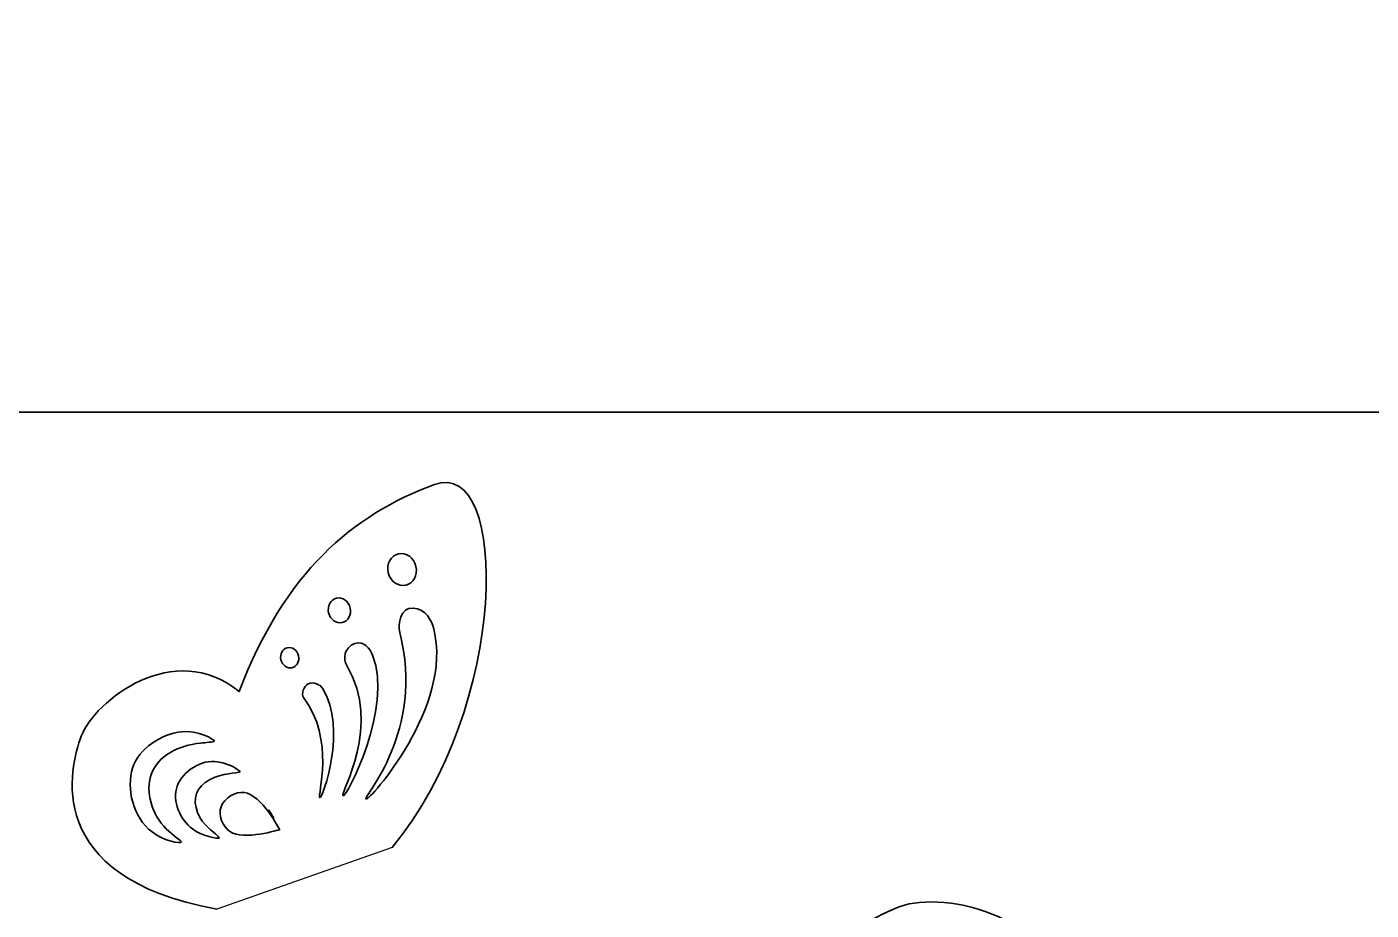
# Model space of a CAD drawing. Header units: millimetres. Extents: x -105 to 761, y -148 to 199.
# Drawn here: x 369.04 to 418.44, y 35.49 to 67.97 of the extents above; entities that cross this region are included whole.
import ezdxf

# ---------------------------------------------------------------- set-up
doc = ezdxf.new("R2010")
doc.units = ezdxf.units.MM
doc.header["$MEASUREMENT"] = 0
doc.layers.add('Capa 1', color=7, linetype='Continuous')

msp = doc.modelspace()

# ---------------------------------------------------------------- linework, layer by layer
at = {"layer": 'Capa 1', "color": 136, "lineweight": 50}
msp.add_open_spline([(319.9888, 198.5226), (319.9888, 198.5226), (470.6529, 198.5226), (470.6529, 198.5226), (470.6529, 198.5226), (470.6529, 198.5226), (470.6529, -2.5342), (470.6529, -2.5342), (470.6529, -2.5342), (470.6529, -2.5342), (319.9888, -2.5342), (319.9888, -2.5342), (319.9888, -2.5342), (319.9888, -2.5342), (319.9888, 198.5226), (319.9888, 198.5226)], degree=3, knots=[0, 0, 0, 0, 0.2, 0.2, 0.2, 0.2, 0.4, 0.4, 0.4, 0.4, 0.6, 0.6, 0.6, 0.6, 1, 1, 1, 1], dxfattribs=at)
at = {"layer": 'Capa 1', "color": 7, "lineweight": 35}
for points, knots in [([(341.0883, 183.2727), (340.3473, 181.3624), (339.8817, 179.3547), (338.1566, 180.3512), (338.1566, 180.3512), (339.2964, 178.3765), (336.6043, 178.023), (334.53, 177.088), (334.53, 177.088), (334.53, 177.088), (334.5303, 59.9769), (334.5303, 59.9769), (334.5303, 59.9769), (336.6044, 59.042), (339.296, 58.6881), (338.1566, 56.7136), (338.1566, 56.7136), (339.8782, 57.7078), (340.3403, 55.7096), (341.0776, 53.8032), (341.0776, 53.8032), (341.0776, 53.8032), (424.9611, 53.8033), (424.9611, 53.8033), (424.9611, 53.8033), (425.7163, 55.7305), (426.1746, 57.7864), (427.9173, 56.7796), (427.9173, 56.7796), (426.7779, 58.7542), (429.4696, 59.1083), (431.5439, 60.0428), (431.5439, 60.0428), (431.5439, 60.0428), (431.544, 177.088), (431.544, 177.088), (431.544, 177.088), (429.4696, 178.023), (426.7778, 178.3765), (427.9173, 180.3512), (427.9173, 180.3512), (426.1926, 179.3546), (425.7266, 181.3624), (424.9858, 183.2726), (424.9858, 183.2726), (424.9858, 183.2726), (341.0883, 183.2727), (341.0883, 183.2727)], [0, 0, 0, 0, 0.0769231, 0.0769231, 0.0769231, 0.0769231, 0.1538462, 0.1538462, 0.1538462, 0.1538462, 0.2307692, 0.2307692, 0.2307692, 0.2307692, 0.3076923, 0.3076923, 0.3076923, 0.3076923, 0.3846154, 0.3846154, 0.3846154, 0.3846154, 0.4615385, 0.4615385, 0.4615385, 0.4615385, 0.5384615, 0.5384615, 0.5384615, 0.5384615, 0.6153846, 0.6153846, 0.6153846, 0.6153846, 0.6923077, 0.6923077, 0.6923077, 0.6923077, 0.7692308, 0.7692308, 0.7692308, 0.7692308, 0.8461538, 0.8461538, 0.8461538, 0.8461538, 1, 1, 1, 1]), ([(382.4621, 37.7974), (386.7591, 42.9451), (386.7905, 52.1706), (384.0212, 51.1412), (384.0212, 51.1412), (380.998, 50.0169), (378.5214, 47.9235), (376.8422, 43.5307), (376.8422, 43.5307), (374.4575, 45.4893), (371.5293, 43.192), (371.0425, 41.8889), (371.0425, 41.8889), (370.6158, 40.7586), (369.5714, 36.7055), (376.0237, 35.5318)], [0, 0, 0, 0, 0.2, 0.2, 0.2, 0.2, 0.4, 0.4, 0.4, 0.4, 0.6, 0.6, 0.6, 0.6, 1, 1, 1, 1]), ([(382.9665, 47.4416), (382.6843, 47.3784), (382.3984, 47.5862), (382.3243, 47.9051), (382.3243, 47.9051), (382.2541, 48.2241), (382.4196, 48.5338), (382.7018, 48.5969), (382.7018, 48.5969), (382.9844, 48.6598), (383.2698, 48.4523), (383.3403, 48.1334), (383.3403, 48.1334), (383.4146, 47.8141), (383.2451, 47.5044), (382.9665, 47.4416)], [0, 0, 0, 0, 0.2, 0.2, 0.2, 0.2, 0.4, 0.4, 0.4, 0.4, 0.6, 0.6, 0.6, 0.6, 1, 1, 1, 1]), ([(380.6313, 46.0633), (380.4126, 46.0147), (380.19, 46.1758), (380.1336, 46.4242), (380.1336, 46.4242), (380.0773, 46.6722), (380.2076, 46.9131), (380.4264, 46.9618), (380.4264, 46.9618), (380.6416, 47.0112), (380.8673, 46.8496), (380.9238, 46.6016), (380.9238, 46.6016), (380.9806, 46.3533), (380.8497, 46.1123), (380.631, 46.0633), (380.631, 46.0633), (380.631, 46.0633), (380.6313, 46.0633), (380.6313, 46.0633)], [0, 0, 0, 0, 0.1666667, 0.1666667, 0.1666667, 0.1666667, 0.3333333, 0.3333333, 0.3333333, 0.3333333, 0.5, 0.5, 0.5, 0.5, 0.6666667, 0.6666667, 0.6666667, 0.6666667, 1, 1, 1, 1]), ([(381.506, 39.5786), (381.3933, 39.6632), (383.6826, 42.0487), (382.7442, 45.7031), (382.7442, 45.7031), (382.6633, 46.0199), (382.7759, 46.6341), (383.2416, 46.6016), (383.2416, 46.6016), (383.7039, 46.5695), (383.9153, 46.1476), (383.9965, 45.8304), (383.9965, 45.8304), (384.7163, 42.9945), (381.6188, 39.4935), (381.5059, 39.5785), (381.5059, 39.5785), (381.5059, 39.5785), (381.506, 39.5786), (381.506, 39.5786)], [0, 0, 0, 0, 0.1666667, 0.1666667, 0.1666667, 0.1666667, 0.3333333, 0.3333333, 0.3333333, 0.3333333, 0.5, 0.5, 0.5, 0.5, 0.6666667, 0.6666667, 0.6666667, 0.6666667, 1, 1, 1, 1]), ([(378.7862, 44.4073), (378.6064, 44.3675), (378.4262, 44.4994), (378.3768, 44.7026), (378.3768, 44.7026), (378.331, 44.9058), (378.4403, 45.1034), (378.6166, 45.1436), (378.6166, 45.1436), (378.7966, 45.1835), (378.98, 45.0512), (379.0258, 44.848), (379.0258, 44.848), (379.072, 44.6448), (378.9659, 44.4476), (378.786, 44.4073), (378.786, 44.4073), (378.786, 44.4073), (378.7862, 44.4073), (378.7862, 44.4073)], [0, 0, 0, 0, 0.1666667, 0.1666667, 0.1666667, 0.1666667, 0.3333333, 0.3333333, 0.3333333, 0.3333333, 0.5, 0.5, 0.5, 0.5, 0.6666667, 0.6666667, 0.6666667, 0.6666667, 1, 1, 1, 1]), ([(380.6631, 39.7031), (380.5432, 39.779), (382.1127, 42.3034), (380.8003, 44.4888), (380.8003, 44.4888), (380.6595, 44.7228), (380.6839, 45.1517), (381.1002, 45.3006), (381.1002, 45.3006), (381.4251, 45.4156), (381.6611, 45.0949), (381.7493, 44.8726), (381.7493, 44.8726), (382.5113, 42.908), (380.7827, 39.6272), (380.6628, 39.703), (380.6628, 39.703), (380.6628, 39.703), (380.6631, 39.7031), (380.6631, 39.7031)], [0, 0, 0, 0, 0.1666667, 0.1666667, 0.1666667, 0.1666667, 0.3333333, 0.3333333, 0.3333333, 0.3333333, 0.5, 0.5, 0.5, 0.5, 0.6666667, 0.6666667, 0.6666667, 0.6666667, 1, 1, 1, 1]), ([(379.8094, 39.6244), (379.707, 39.6541), (380.3911, 41.7858), (379.2093, 43.3088), (379.2093, 43.3088), (379.1073, 43.4376), (379.2305, 43.736), (379.3822, 43.8193), (379.3822, 43.8193), (379.5554, 43.9149), (379.8408, 43.7723), (379.9255, 43.634), (379.9255, 43.634), (380.8147, 42.1841), (379.9149, 39.5944), (379.809, 39.6244), (379.809, 39.6244), (379.809, 39.6244), (379.8094, 39.6244), (379.8094, 39.6244)], [0, 0, 0, 0, 0.1666667, 0.1666667, 0.1666667, 0.1666667, 0.3333333, 0.3333333, 0.3333333, 0.3333333, 0.5, 0.5, 0.5, 0.5, 0.6666667, 0.6666667, 0.6666667, 0.6666667, 1, 1, 1, 1]), ([(372.9264, 40.717), (372.6938, 39.9867), (372.9405, 38.8966), (373.6425, 38.3681), (373.6425, 38.3681), (374.1083, 38.0207), (374.6832, 37.9385), (374.7185, 38.0009), (374.7185, 38.0009), (374.7361, 38.0305), (374.3974, 38.2457), (374.1681, 38.4778), (374.1681, 38.4778), (373.6356, 39.0198), (373.3885, 39.8258), (373.6143, 40.477), (373.6143, 40.477), (373.8507, 41.1558), (374.5809, 41.5442), (375.4311, 41.638), (375.4311, 41.638), (375.5969, 41.6557), (375.9249, 41.6663), (375.932, 41.7097), (375.932, 41.7097), (375.9462, 41.7725), (375.3252, 42.1108), (374.7291, 42.0508), (374.7291, 42.0508), (373.9884, 41.9768), (373.1521, 41.4274), (372.9263, 40.7169), (372.9263, 40.7169), (372.9263, 40.7169), (372.9264, 40.717), (372.9264, 40.717)], [0, 0, 0, 0, 0.1, 0.1, 0.1, 0.1, 0.2, 0.2, 0.2, 0.2, 0.3, 0.3, 0.3, 0.3, 0.4, 0.4, 0.4, 0.4, 0.5, 0.5, 0.5, 0.5, 0.6, 0.6, 0.6, 0.6, 0.7, 0.7, 0.7, 0.7, 0.8, 0.8, 0.8, 0.8, 1, 1, 1, 1]), ([(376.0414, 40.9509), (375.4735, 41.0507), (374.7573, 40.5945), (374.5668, 40.0505), (374.5668, 40.0505), (374.3801, 39.526), (374.6691, 38.7953), (375.1312, 38.4838), (375.1312, 38.4838), (375.4525, 38.2158), (376.0908, 38.111), (376.1048, 38.1399), (376.1048, 38.1399), (376.1264, 38.1784), (375.8544, 38.3992), (375.7274, 38.504), (375.7274, 38.504), (375.3818, 38.7932), (375.1242, 39.3517), (375.2723, 39.7768), (375.2723, 39.7768), (375.4314, 40.2174), (376.0061, 40.4432), (376.4682, 40.5098), (376.4682, 40.5098), (376.6165, 40.5318), (376.8668, 40.561), (376.8739, 40.5808), (376.8739, 40.5808), (376.8812, 40.5991), (376.6129, 40.8499), (376.0414, 40.9508), (376.0414, 40.9508), (376.0414, 40.9508), (376.0414, 40.9509), (376.0414, 40.9509)], [0, 0, 0, 0, 0.1, 0.1, 0.1, 0.1, 0.2, 0.2, 0.2, 0.2, 0.3, 0.3, 0.3, 0.3, 0.4, 0.4, 0.4, 0.4, 0.5, 0.5, 0.5, 0.5, 0.6, 0.6, 0.6, 0.6, 0.7, 0.7, 0.7, 0.7, 0.8, 0.8, 0.8, 0.8, 1, 1, 1, 1]), ([(378.3346, 38.4535), (378.3346, 38.4535), (377.6606, 39.7376), (377.0362, 39.8202), (377.0362, 39.8202), (376.7046, 39.8647), (376.2918, 39.6131), (376.179, 39.2973), (376.179, 39.2973), (376.0696, 38.9923), (376.2389, 38.5653), (376.507, 38.384), (376.507, 38.384), (377.0118, 38.0432), (378.3346, 38.4535), (378.3346, 38.4535)], [0, 0, 0, 0, 0.2, 0.2, 0.2, 0.2, 0.4, 0.4, 0.4, 0.4, 0.6, 0.6, 0.6, 0.6, 1, 1, 1, 1]), ([(378.1159, 38.8818), (378.0631, 38.9735), (378.0098, 39.0497), (377.9287, 39.1767), (377.9287, 39.1767), (377.9996, 39.0699), (378.0663, 38.9665), (378.1159, 38.8818)], [0, 0, 0, 0, 0.3333333, 0.3333333, 0.3333333, 0.3333333, 1, 1, 1, 1]), ([(406.4794, 21.8462), (414.6494, 21.9972), (423.169, 29.3293), (420.0116, 31.0586), (420.0116, 31.0586), (416.5616, 32.9474), (412.6597, 33.5552), (407.2763, 31.5955), (407.2763, 31.5955), (407.1743, 35.3569), (402.722, 36.2165), (401.1345, 35.6278), (401.1345, 35.6278), (399.7516, 35.117), (395.1866, 32.8436), (399.2541, 25.9662)], [0, 0, 0, 0, 0.2, 0.2, 0.2, 0.2, 0.4, 0.4, 0.4, 0.4, 0.6, 0.6, 0.6, 0.6, 1, 1, 1, 1])]:
    msp.add_open_spline(points, degree=3, knots=knots, dxfattribs=at)
at = {"layer": 'Capa 1', "color": 136}
for points in [[(382.4621, 37.7974), (386.7591, 42.9451), (386.7905, 52.1706), (384.0212, 51.1412), (384.0212, 51.1412), (380.998, 50.0169), (378.5214, 47.9235), (376.8422, 43.5307), (376.8422, 43.5307), (374.4575, 45.4893), (371.5293, 43.192), (371.0425, 41.8889), (371.0425, 41.8889), (370.6158, 40.7586), (369.5714, 36.7055), (376.0237, 35.5318), (376.0237, 35.5318), (376.0237, 35.5318), (382.4621, 37.7974), (382.4621, 37.7974)], [(406.4794, 21.8462), (414.6494, 21.9972), (423.169, 29.3293), (420.0116, 31.0586), (420.0116, 31.0586), (416.5616, 32.9474), (412.6597, 33.5552), (407.2763, 31.5955), (407.2763, 31.5955), (407.1743, 35.3569), (402.722, 36.2165), (401.1345, 35.6278), (401.1345, 35.6278), (399.7516, 35.117), (395.1866, 32.8436), (399.2541, 25.9662), (399.2541, 25.9662), (399.2541, 25.9662), (406.4794, 21.8462), (406.4794, 21.8462)]]:
    msp.add_open_spline(points, degree=3, knots=[0, 0, 0, 0, 0.1666667, 0.1666667, 0.1666667, 0.1666667, 0.3333333, 0.3333333, 0.3333333, 0.3333333, 0.5, 0.5, 0.5, 0.5, 0.6666667, 0.6666667, 0.6666667, 0.6666667, 1, 1, 1, 1], dxfattribs=at)
at = {"layer": 'Capa 1', "color": 7}
for points, knots in [([(382.9665, 47.4416), (382.6843, 47.3784), (382.3984, 47.5862), (382.3243, 47.9051), (382.3243, 47.9051), (382.2541, 48.2241), (382.4196, 48.5338), (382.7018, 48.5969), (382.7018, 48.5969), (382.9844, 48.6598), (383.2698, 48.4523), (383.3403, 48.1334), (383.3403, 48.1334), (383.4146, 47.8141), (383.2451, 47.5044), (382.9665, 47.4416)], [0, 0, 0, 0, 0.2, 0.2, 0.2, 0.2, 0.4, 0.4, 0.4, 0.4, 0.6, 0.6, 0.6, 0.6, 1, 1, 1, 1]), ([(380.6313, 46.0633), (380.4126, 46.0147), (380.19, 46.1758), (380.1336, 46.4242), (380.1336, 46.4242), (380.0773, 46.6722), (380.2076, 46.9131), (380.4264, 46.9618), (380.4264, 46.9618), (380.6416, 47.0112), (380.8673, 46.8496), (380.9238, 46.6016), (380.9238, 46.6016), (380.9806, 46.3533), (380.8497, 46.1123), (380.631, 46.0633), (380.631, 46.0633), (380.631, 46.0633), (380.6313, 46.0633), (380.6313, 46.0633)], [0, 0, 0, 0, 0.1666667, 0.1666667, 0.1666667, 0.1666667, 0.3333333, 0.3333333, 0.3333333, 0.3333333, 0.5, 0.5, 0.5, 0.5, 0.6666667, 0.6666667, 0.6666667, 0.6666667, 1, 1, 1, 1]), ([(381.506, 39.5786), (381.3933, 39.6632), (383.6826, 42.0487), (382.7442, 45.7031), (382.7442, 45.7031), (382.6633, 46.0199), (382.7759, 46.6341), (383.2416, 46.6016), (383.2416, 46.6016), (383.7039, 46.5695), (383.9153, 46.1476), (383.9965, 45.8304), (383.9965, 45.8304), (384.7163, 42.9945), (381.6188, 39.4935), (381.5059, 39.5785), (381.5059, 39.5785), (381.5059, 39.5785), (381.506, 39.5786), (381.506, 39.5786)], [0, 0, 0, 0, 0.1666667, 0.1666667, 0.1666667, 0.1666667, 0.3333333, 0.3333333, 0.3333333, 0.3333333, 0.5, 0.5, 0.5, 0.5, 0.6666667, 0.6666667, 0.6666667, 0.6666667, 1, 1, 1, 1]), ([(378.7862, 44.4073), (378.6064, 44.3675), (378.4262, 44.4994), (378.3768, 44.7026), (378.3768, 44.7026), (378.331, 44.9058), (378.4403, 45.1034), (378.6166, 45.1436), (378.6166, 45.1436), (378.7966, 45.1835), (378.98, 45.0512), (379.0258, 44.848), (379.0258, 44.848), (379.072, 44.6448), (378.9659, 44.4476), (378.786, 44.4073), (378.786, 44.4073), (378.786, 44.4073), (378.7862, 44.4073), (378.7862, 44.4073)], [0, 0, 0, 0, 0.1666667, 0.1666667, 0.1666667, 0.1666667, 0.3333333, 0.3333333, 0.3333333, 0.3333333, 0.5, 0.5, 0.5, 0.5, 0.6666667, 0.6666667, 0.6666667, 0.6666667, 1, 1, 1, 1]), ([(380.6631, 39.7031), (380.5432, 39.779), (382.1127, 42.3034), (380.8003, 44.4888), (380.8003, 44.4888), (380.6595, 44.7228), (380.6839, 45.1517), (381.1002, 45.3006), (381.1002, 45.3006), (381.4251, 45.4156), (381.6611, 45.0949), (381.7493, 44.8726), (381.7493, 44.8726), (382.5113, 42.908), (380.7827, 39.6272), (380.6628, 39.703), (380.6628, 39.703), (380.6628, 39.703), (380.6631, 39.7031), (380.6631, 39.7031)], [0, 0, 0, 0, 0.1666667, 0.1666667, 0.1666667, 0.1666667, 0.3333333, 0.3333333, 0.3333333, 0.3333333, 0.5, 0.5, 0.5, 0.5, 0.6666667, 0.6666667, 0.6666667, 0.6666667, 1, 1, 1, 1]), ([(379.8094, 39.6244), (379.707, 39.6541), (380.3911, 41.7858), (379.2093, 43.3088), (379.2093, 43.3088), (379.1073, 43.4376), (379.2305, 43.736), (379.3822, 43.8193), (379.3822, 43.8193), (379.5554, 43.9149), (379.8408, 43.7723), (379.9255, 43.634), (379.9255, 43.634), (380.8147, 42.1841), (379.9149, 39.5944), (379.809, 39.6244), (379.809, 39.6244), (379.809, 39.6244), (379.8094, 39.6244), (379.8094, 39.6244)], [0, 0, 0, 0, 0.1666667, 0.1666667, 0.1666667, 0.1666667, 0.3333333, 0.3333333, 0.3333333, 0.3333333, 0.5, 0.5, 0.5, 0.5, 0.6666667, 0.6666667, 0.6666667, 0.6666667, 1, 1, 1, 1]), ([(372.9264, 40.717), (372.6938, 39.9867), (372.9405, 38.8966), (373.6425, 38.3681), (373.6425, 38.3681), (374.1083, 38.0207), (374.6832, 37.9385), (374.7185, 38.0009), (374.7185, 38.0009), (374.7361, 38.0305), (374.3974, 38.2457), (374.1681, 38.4778), (374.1681, 38.4778), (373.6356, 39.0198), (373.3885, 39.8258), (373.6143, 40.477), (373.6143, 40.477), (373.8507, 41.1558), (374.5809, 41.5442), (375.4311, 41.638), (375.4311, 41.638), (375.5969, 41.6557), (375.9249, 41.6663), (375.932, 41.7097), (375.932, 41.7097), (375.9462, 41.7725), (375.3252, 42.1108), (374.7291, 42.0508), (374.7291, 42.0508), (373.9884, 41.9768), (373.1521, 41.4274), (372.9263, 40.7169), (372.9263, 40.7169), (372.9263, 40.7169), (372.9264, 40.717), (372.9264, 40.717)], [0, 0, 0, 0, 0.1, 0.1, 0.1, 0.1, 0.2, 0.2, 0.2, 0.2, 0.3, 0.3, 0.3, 0.3, 0.4, 0.4, 0.4, 0.4, 0.5, 0.5, 0.5, 0.5, 0.6, 0.6, 0.6, 0.6, 0.7, 0.7, 0.7, 0.7, 0.8, 0.8, 0.8, 0.8, 1, 1, 1, 1]), ([(376.0414, 40.9509), (375.4735, 41.0507), (374.7573, 40.5945), (374.5668, 40.0505), (374.5668, 40.0505), (374.3801, 39.526), (374.6691, 38.7953), (375.1312, 38.4838), (375.1312, 38.4838), (375.4525, 38.2158), (376.0908, 38.111), (376.1048, 38.1399), (376.1048, 38.1399), (376.1264, 38.1784), (375.8544, 38.3992), (375.7274, 38.504), (375.7274, 38.504), (375.3818, 38.7932), (375.1242, 39.3517), (375.2723, 39.7768), (375.2723, 39.7768), (375.4314, 40.2174), (376.0061, 40.4432), (376.4682, 40.5098), (376.4682, 40.5098), (376.6165, 40.5318), (376.8668, 40.561), (376.8739, 40.5808), (376.8739, 40.5808), (376.8812, 40.5991), (376.6129, 40.8499), (376.0414, 40.9508), (376.0414, 40.9508), (376.0414, 40.9508), (376.0414, 40.9509), (376.0414, 40.9509)], [0, 0, 0, 0, 0.1, 0.1, 0.1, 0.1, 0.2, 0.2, 0.2, 0.2, 0.3, 0.3, 0.3, 0.3, 0.4, 0.4, 0.4, 0.4, 0.5, 0.5, 0.5, 0.5, 0.6, 0.6, 0.6, 0.6, 0.7, 0.7, 0.7, 0.7, 0.8, 0.8, 0.8, 0.8, 1, 1, 1, 1]), ([(378.3346, 38.4535), (378.3346, 38.4535), (377.6606, 39.7376), (377.0362, 39.8202), (377.0362, 39.8202), (376.7046, 39.8647), (376.2918, 39.6131), (376.179, 39.2973), (376.179, 39.2973), (376.0696, 38.9923), (376.2389, 38.5653), (376.507, 38.384), (376.507, 38.384), (377.0118, 38.0432), (378.3344, 38.4535), (378.3346, 38.4535)], [0, 0, 0, 0, 0.2, 0.2, 0.2, 0.2, 0.4, 0.4, 0.4, 0.4, 0.6, 0.6, 0.6, 0.6, 1, 1, 1, 1]), ([(378.1159, 38.8818), (378.0631, 38.9735), (378.0098, 39.0497), (377.9287, 39.1767), (377.9287, 39.1767), (377.9996, 39.0699), (378.0663, 38.9665), (378.1159, 38.8818)], [0, 0, 0, 0, 0.3333333, 0.3333333, 0.3333333, 0.3333333, 1, 1, 1, 1])]:
    msp.add_open_spline(points, degree=3, knots=knots, dxfattribs=at)

doc.saveas('drawing.dxf')
